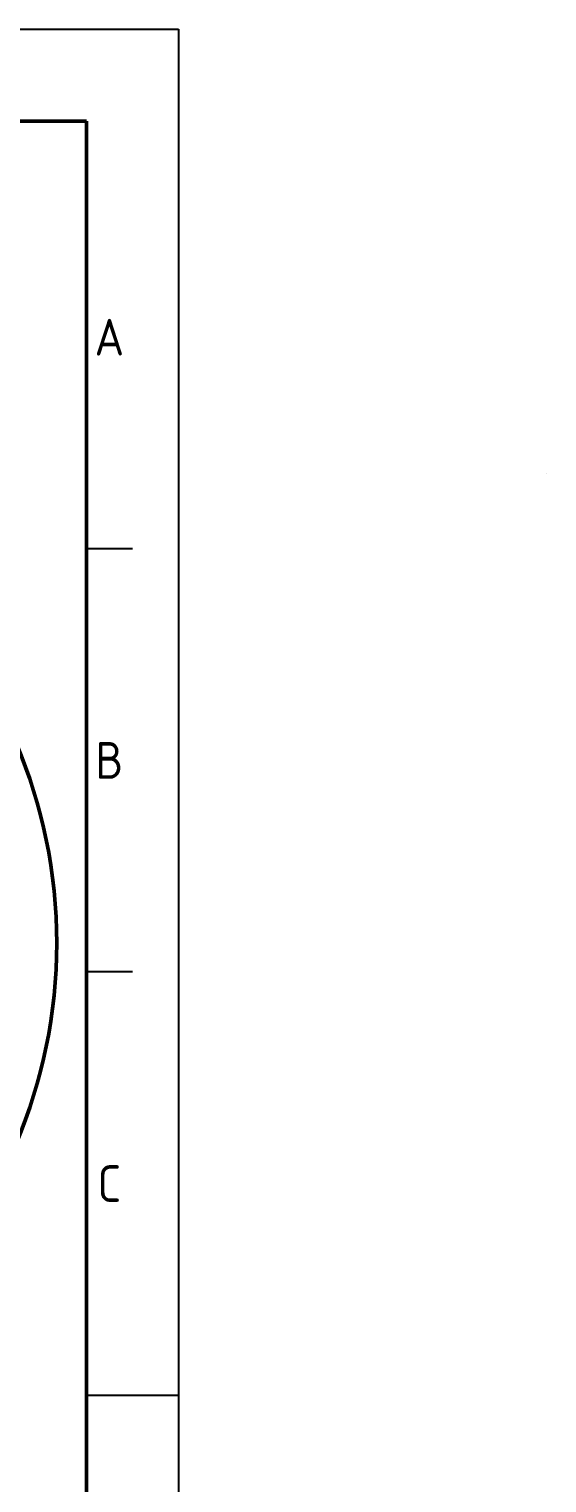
# Model space of a CAD drawing. Extents: x 0 to 900, y 0 to 581.
# Drawn here: x 790.2 to 900.4, y 271.9 to 581.2 of the extents above; entities that cross this region are included whole.
import ezdxf
from ezdxf.enums import TextEntityAlignment as Align

# ---------------------------------------------------------------- set-up
doc = ezdxf.new("R2010")
doc.units = 0
doc.header["$LTSCALE"] = 2
doc.layers.get('0').update_dxf_attribs({"linetype": 'CONTINUOUS'})
doc.layers.add('AM_0', color=7, linetype='CONTINUOUS', lineweight=50)
doc.layers.add('AM_BOR', color=7, linetype='CONTINUOUS', lineweight=50)
doc.styles.add('ACISOTS', font='isocp.shx', dxfattribs={"height": 1})

# ---------------------------------------------------------------- blocks, each defined once
blk = doc.blocks.new('A3 ZTL')
for p, q in [((401.17, 280.82), (19.57, 280.82)), ((401.17, 9.78), (401.17, 280.82))]:
    blk.add_line(p, q)
at = {"layer": 'AM_BOR', "color": 135, "lineweight": 25}
for p, q in [((0, 290.61), (410.96, 290.61)), ((410.96, 290.61), (410.96, 0)), ((406.07, 235.32), (401.17, 235.32)), ((406.07, 190.31), (401.17, 190.31)), ((401.17, 145.3), (410.96, 145.3))]:
    blk.add_line(p, q, dxfattribs=at)
at = {"layer": 'AM_BOR', "color": 135, "lineweight": 25, "style": 'ACISOTS'}
for s, p in [('A', (403.62, 257.83)), ('B', (403.62, 212.82)), ('C', (403.62, 167.81))]:
    blk.add_text(s, height=3.91, dxfattribs=at).set_placement(p, align=Align.MIDDLE)

msp = doc.modelspace()

# ---------------------------------------------------------------- linework, layer by layer
at = {"layer": 'AM_0'}
msp.add_line((900.363, 486.739), (900.363, 486.739), dxfattribs=at)
msp.add_circle((687.029, 386.739), 109, dxfattribs=at)

# ---------------------------------------------------------------- block references
at = {"layer": 'AM_0', "lineweight": 0, "xscale": 2, "yscale": 2, "zscale": 2}
msp.add_blockref('A3 ZTL', (0, 0), dxfattribs=at)

doc.saveas('drawing.dxf')
